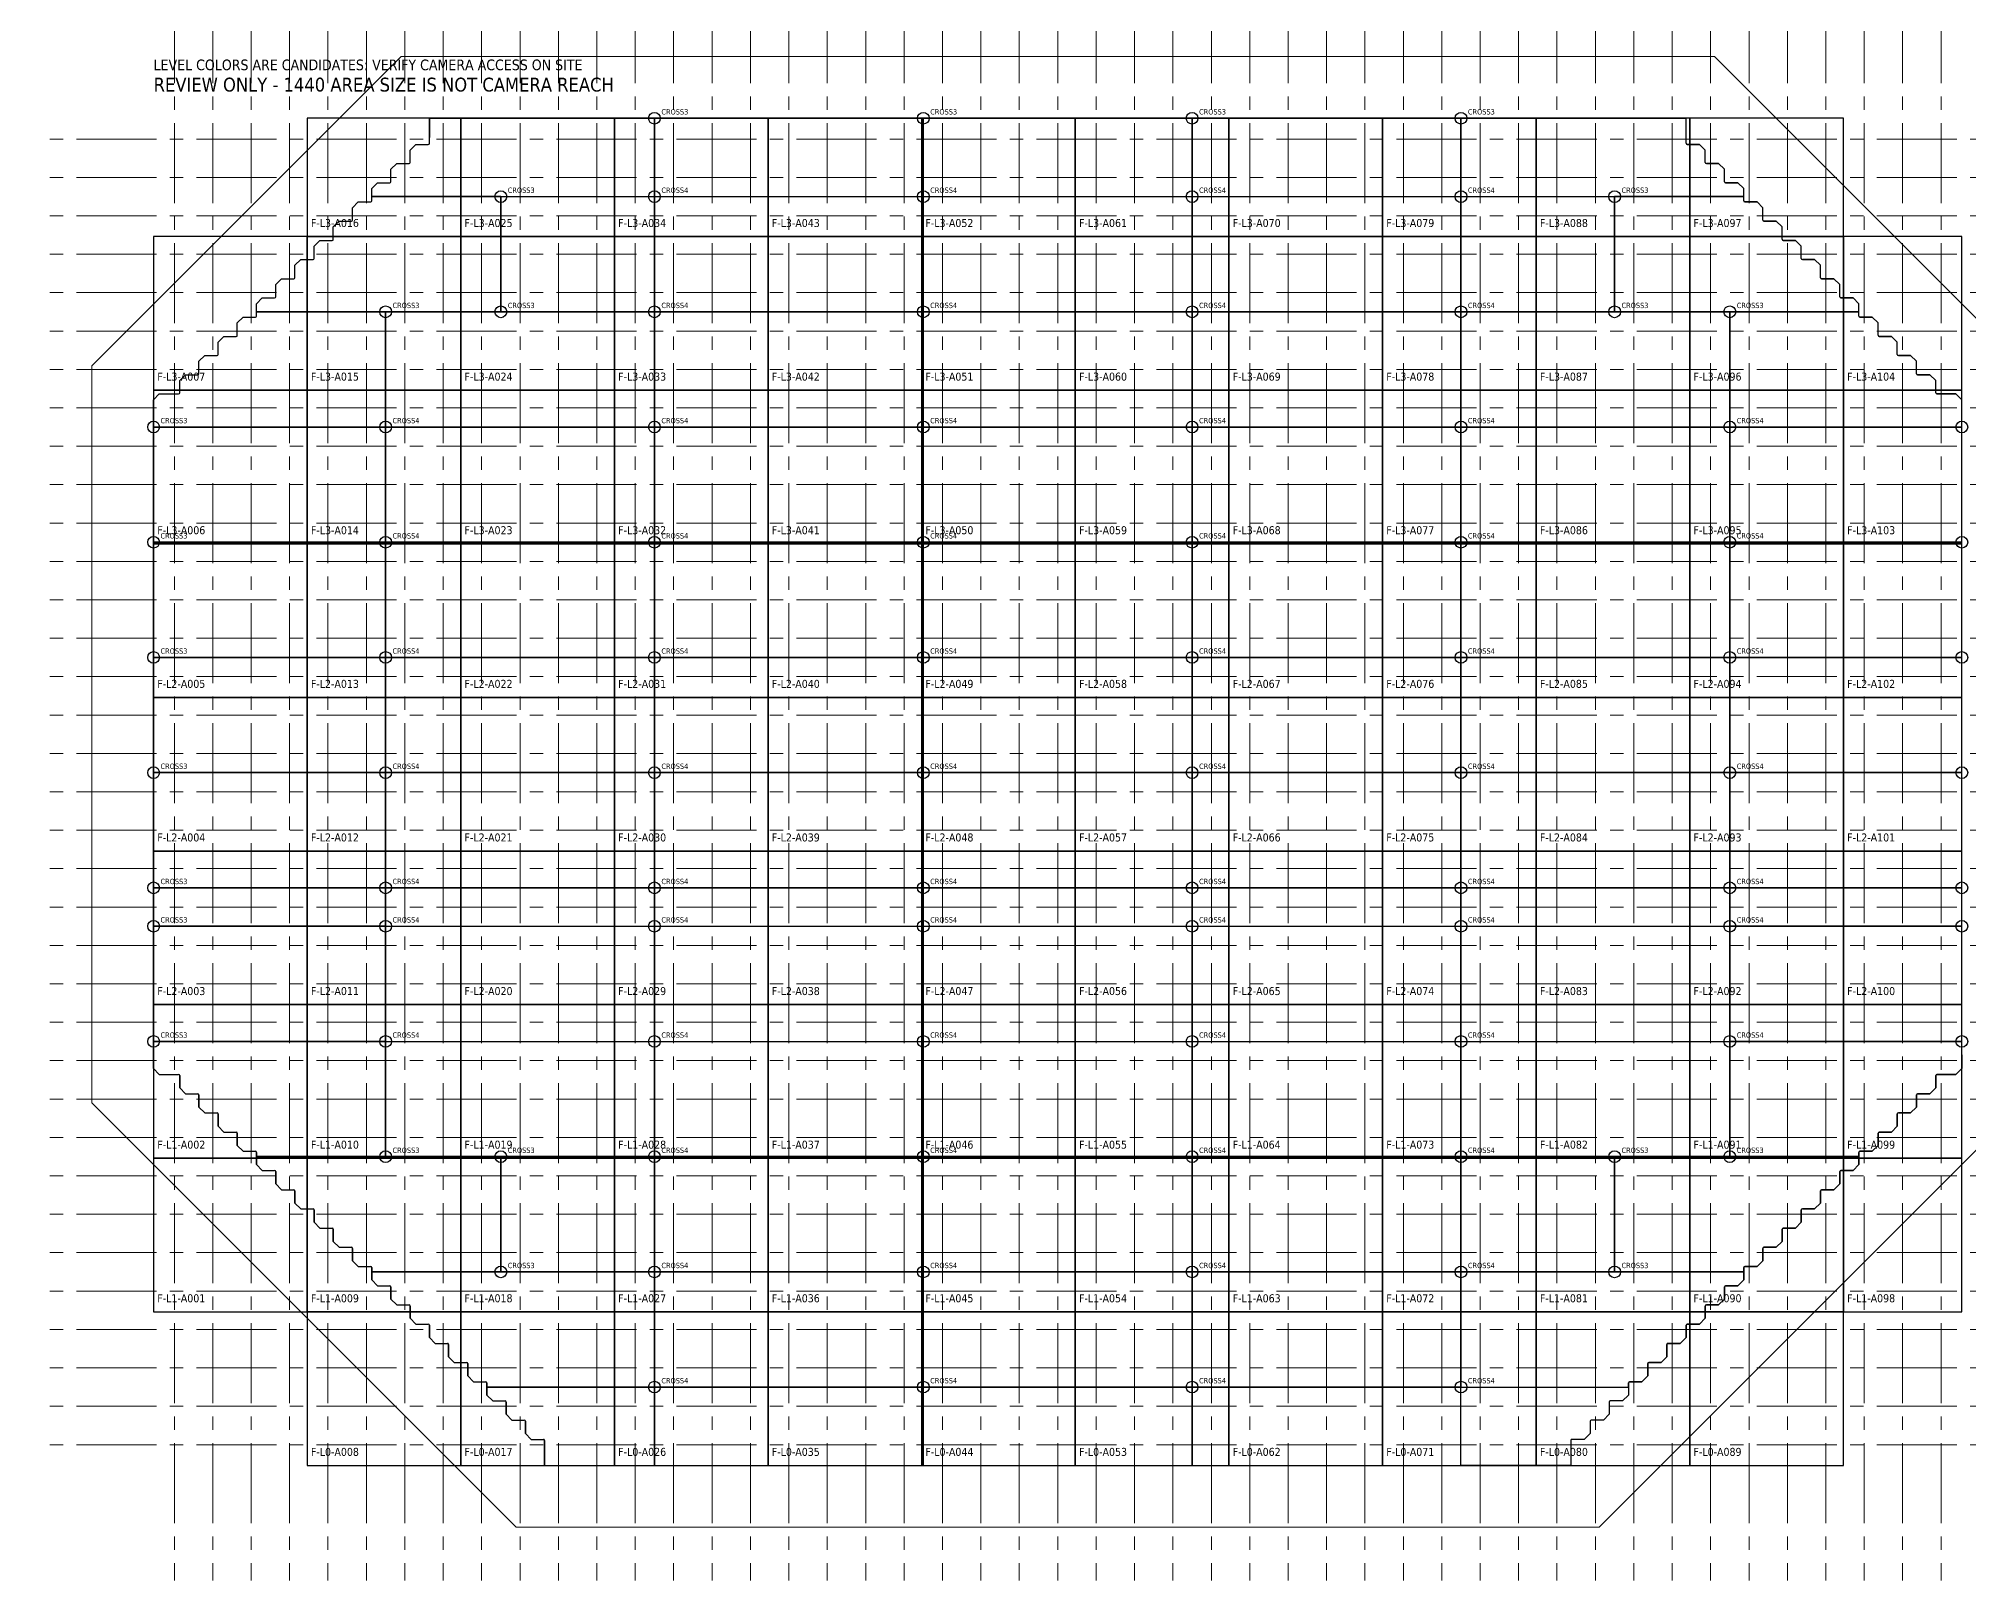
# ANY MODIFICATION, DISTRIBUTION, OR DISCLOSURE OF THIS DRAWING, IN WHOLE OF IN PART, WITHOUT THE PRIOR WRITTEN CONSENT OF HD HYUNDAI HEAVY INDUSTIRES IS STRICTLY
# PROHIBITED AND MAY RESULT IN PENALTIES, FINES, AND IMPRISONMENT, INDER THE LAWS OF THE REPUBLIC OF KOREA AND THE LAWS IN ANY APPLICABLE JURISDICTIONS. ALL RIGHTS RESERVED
# Model space of a CAD drawing. Extents: x 0 to 50400, y 0 to 35640.
# Drawn here: x 15503 to 33592, y 9138 to 23591 of the extents above; entities that cross this region are included whole.
import ezdxf

# ---------------------------------------------------------------- set-up
doc = ezdxf.new("R2010")
doc.units = 0
doc.linetypes.add('CENTER2', pattern=[225, 150, -25, 25, -25])
for name, color, linetype, lineweight in [('ACS_AREA_L0', 3, 'Continuous', 25), ('ACS_AREA_L1', 4, 'Continuous', 25), ('ACS_AREA_L2', 2, 'Continuous', 25), ('ACS_AREA_L3', 6, 'Continuous', 25), ('ACS_CROSS3', 200, 'Continuous', 25), ('ACS_CROSS4', 206, 'Continuous', 25), ('ACS_LABEL', 7, 'Continuous', 25), ('ACS_LINE_H', 30, 'Continuous', 25), ('ACS_LINE_V', 30, 'Continuous', 25), ('ACS_VERIFY', 1, 'Continuous', 25), ('KC-2B Membrane Sheet UM', 181, 'Continuous', 25), ('KC-2B Steel Wall', 7, 'Continuous', 20)]:
    doc.layers.add(name, color=color, linetype=linetype, lineweight=lineweight)
doc.styles.add('Default', font='Tahoma.ttf')

msp = doc.modelspace()

# ---------------------------------------------------------------- linework, layer by layer
at = {"layer": 'ACS_AREA_L0'}
for points in [[(18021, 10215), (19461, 10215), (19461, 11655), (18021, 11655)], [(19461, 10215), (20901, 10215), (20901, 11655), (19461, 11655)], [(20901, 10215), (22341, 10215), (22341, 11655), (20901, 11655)], [(22341, 10215), (23781, 10215), (23781, 11655), (22341, 11655)], [(23781, 10215), (25221, 10215), (25221, 11655), (23781, 11655)], [(25221, 10215), (26661, 10215), (26661, 11655), (25221, 11655)], [(26661, 10215), (28101, 10215), (28101, 11655), (26661, 11655)], [(28101, 10215), (29541, 10215), (29541, 11655), (28101, 11655)], [(29541, 10215), (30981, 10215), (30981, 11655), (29541, 11655)], [(30981, 10215), (32421, 10215), (32421, 11655), (30981, 11655)]]:
    msp.add_lwpolyline(points, close=True, dxfattribs=at)
at = {"layer": 'ACS_AREA_L1'}
for points in [[(16581, 13095), (18021, 13095), (18021, 14535), (16581, 14535)], [(18021, 13095), (19461, 13095), (19461, 14535), (18021, 14535)], [(19461, 13095), (20901, 13095), (20901, 14535), (19461, 14535)], [(20901, 13095), (22341, 13095), (22341, 14535), (20901, 14535)], [(22341, 13095), (23781, 13095), (23781, 14535), (22341, 14535)], [(23781, 13095), (25221, 13095), (25221, 14535), (23781, 14535)], [(25221, 13095), (26661, 13095), (26661, 14535), (25221, 14535)], [(26661, 13095), (28101, 13095), (28101, 14535), (26661, 14535)], [(28101, 13095), (29541, 13095), (29541, 14535), (28101, 14535)], [(29541, 13095), (30981, 13095), (30981, 14535), (29541, 14535)], [(30981, 13095), (32421, 13095), (32421, 14535), (30981, 14535)], [(32421, 13095), (33531, 13095), (33531, 14535), (32421, 14535)], [(16581, 11655), (18021, 11655), (18021, 13095), (16581, 13095)], [(18021, 11655), (19461, 11655), (19461, 13095), (18021, 13095)], [(19461, 11655), (20901, 11655), (20901, 13095), (19461, 13095)], [(20901, 11655), (22341, 11655), (22341, 13095), (20901, 13095)], [(22341, 11655), (23781, 11655), (23781, 13095), (22341, 13095)], [(23781, 11655), (25221, 11655), (25221, 13095), (23781, 13095)], [(25221, 11655), (26661, 11655), (26661, 13095), (25221, 13095)], [(26661, 11655), (28101, 11655), (28101, 13095), (26661, 13095)], [(28101, 11655), (29541, 11655), (29541, 13095), (28101, 13095)], [(29541, 11655), (30981, 11655), (30981, 13095), (29541, 13095)], [(30981, 11655), (32421, 11655), (32421, 13095), (30981, 13095)], [(32421, 11655), (33531, 11655), (33531, 13095), (32421, 13095)]]:
    msp.add_lwpolyline(points, close=True, dxfattribs=at)
at = {"layer": 'ACS_AREA_L2'}
for points in [[(16581, 17415), (18021, 17415), (18021, 18855), (16581, 18855)], [(18021, 17415), (19461, 17415), (19461, 18855), (18021, 18855)], [(19461, 17415), (20901, 17415), (20901, 18855), (19461, 18855)], [(20901, 17415), (22341, 17415), (22341, 18855), (20901, 18855)], [(22341, 17415), (23781, 17415), (23781, 18855), (22341, 18855)], [(23781, 17415), (25221, 17415), (25221, 18855), (23781, 18855)], [(25221, 17415), (26661, 17415), (26661, 18855), (25221, 18855)], [(26661, 17415), (28101, 17415), (28101, 18855), (26661, 18855)], [(28101, 17415), (29541, 17415), (29541, 18855), (28101, 18855)], [(29541, 17415), (30981, 17415), (30981, 18855), (29541, 18855)], [(30981, 17415), (32421, 17415), (32421, 18855), (30981, 18855)], [(32421, 17415), (33531, 17415), (33531, 18855), (32421, 18855)], [(16581, 15975), (18021, 15975), (18021, 17415), (16581, 17415)], [(18021, 15975), (19461, 15975), (19461, 17415), (18021, 17415)], [(19461, 15975), (20901, 15975), (20901, 17415), (19461, 17415)], [(20901, 15975), (22341, 15975), (22341, 17415), (20901, 17415)], [(22341, 15975), (23781, 15975), (23781, 17415), (22341, 17415)], [(23781, 15975), (25221, 15975), (25221, 17415), (23781, 17415)], [(25221, 15975), (26661, 15975), (26661, 17415), (25221, 17415)], [(26661, 15975), (28101, 15975), (28101, 17415), (26661, 17415)], [(28101, 15975), (29541, 15975), (29541, 17415), (28101, 17415)], [(29541, 15975), (30981, 15975), (30981, 17415), (29541, 17415)], [(30981, 15975), (32421, 15975), (32421, 17415), (30981, 17415)], [(32421, 15975), (33531, 15975), (33531, 17415), (32421, 17415)], [(16581, 14535), (18021, 14535), (18021, 15975), (16581, 15975)], [(18021, 14535), (19461, 14535), (19461, 15975), (18021, 15975)], [(19461, 14535), (20901, 14535), (20901, 15975), (19461, 15975)], [(20901, 14535), (22341, 14535), (22341, 15975), (20901, 15975)], [(22341, 14535), (23781, 14535), (23781, 15975), (22341, 15975)], [(23781, 14535), (25221, 14535), (25221, 15975), (23781, 15975)], [(25221, 14535), (26661, 14535), (26661, 15975), (25221, 15975)], [(26661, 14535), (28101, 14535), (28101, 15975), (26661, 15975)], [(28101, 14535), (29541, 14535), (29541, 15975), (28101, 15975)], [(29541, 14535), (30981, 14535), (30981, 15975), (29541, 15975)], [(30981, 14535), (32421, 14535), (32421, 15975), (30981, 15975)], [(32421, 14535), (33531, 14535), (33531, 15975), (32421, 15975)]]:
    msp.add_lwpolyline(points, close=True, dxfattribs=at)
at = {"layer": 'ACS_AREA_L3'}
for points in [[(18021, 21735), (19461, 21735), (19461, 22845), (18021, 22845)], [(19461, 21735), (20901, 21735), (20901, 22845), (19461, 22845)], [(20901, 21735), (22341, 21735), (22341, 22845), (20901, 22845)], [(22341, 21735), (23781, 21735), (23781, 22845), (22341, 22845)], [(23781, 21735), (25221, 21735), (25221, 22845), (23781, 22845)], [(25221, 21735), (26661, 21735), (26661, 22845), (25221, 22845)], [(26661, 21735), (28101, 21735), (28101, 22845), (26661, 22845)], [(28101, 21735), (29541, 21735), (29541, 22845), (28101, 22845)], [(29541, 21735), (30981, 21735), (30981, 22845), (29541, 22845)], [(30981, 21735), (32421, 21735), (32421, 22845), (30981, 22845)], [(16581, 20295), (18021, 20295), (18021, 21735), (16581, 21735)], [(18021, 20295), (19461, 20295), (19461, 21735), (18021, 21735)], [(19461, 20295), (20901, 20295), (20901, 21735), (19461, 21735)], [(20901, 20295), (22341, 20295), (22341, 21735), (20901, 21735)], [(22341, 20295), (23781, 20295), (23781, 21735), (22341, 21735)], [(23781, 20295), (25221, 20295), (25221, 21735), (23781, 21735)], [(25221, 20295), (26661, 20295), (26661, 21735), (25221, 21735)], [(26661, 20295), (28101, 20295), (28101, 21735), (26661, 21735)], [(28101, 20295), (29541, 20295), (29541, 21735), (28101, 21735)], [(29541, 20295), (30981, 20295), (30981, 21735), (29541, 21735)], [(30981, 20295), (32421, 20295), (32421, 21735), (30981, 21735)], [(32421, 20295), (33531, 20295), (33531, 21735), (32421, 21735)], [(16581, 18855), (18021, 18855), (18021, 20295), (16581, 20295)], [(18021, 18855), (19461, 18855), (19461, 20295), (18021, 20295)], [(19461, 18855), (20901, 18855), (20901, 20295), (19461, 20295)], [(20901, 18855), (22341, 18855), (22341, 20295), (20901, 20295)], [(22341, 18855), (23781, 18855), (23781, 20295), (22341, 20295)], [(23781, 18855), (25221, 18855), (25221, 20295), (23781, 20295)], [(25221, 18855), (26661, 18855), (26661, 20295), (25221, 20295)], [(26661, 18855), (28101, 18855), (28101, 20295), (26661, 20295)], [(28101, 18855), (29541, 18855), (29541, 20295), (28101, 20295)], [(29541, 18855), (30981, 18855), (30981, 20295), (29541, 20295)], [(30981, 18855), (32421, 18855), (32421, 20295), (30981, 20295)], [(32421, 18855), (33531, 18855), (33531, 20295), (32421, 20295)]]:
    msp.add_lwpolyline(points, close=True, dxfattribs=at)
at = {"layer": 'ACS_CROSS3'}
for centre in [(21276, 22845), (23796, 22845), (26316, 22845), (28836, 22845), (19836, 22110), (30276, 22110), (18756, 21030), (19836, 21030), (30276, 21030), (31356, 21030), (16581, 19950), (33531, 19950), (16581, 18870), (33531, 18870), (16581, 17790), (33531, 17790), (16581, 16710), (33531, 16710), (16581, 15630), (33531, 15630), (16581, 15270), (33531, 15270), (16581, 14190), (33531, 14190), (18756, 13110), (19836, 13110), (30276, 13110), (31356, 13110), (19836, 12030), (30276, 12030)]:
    msp.add_circle(centre, 55, dxfattribs=at)
at = {"layer": 'ACS_CROSS4'}
for centre in [(21276, 22110), (23796, 22110), (26316, 22110), (28836, 22110), (21276, 21030), (23796, 21030), (26316, 21030), (28836, 21030), (18756, 19950), (21276, 19950), (23796, 19950), (26316, 19950), (28836, 19950), (31356, 19950), (18756, 18870), (21276, 18870), (23796, 18870), (26316, 18870), (28836, 18870), (31356, 18870), (18756, 17790), (21276, 17790), (23796, 17790), (26316, 17790), (28836, 17790), (31356, 17790), (18756, 16710), (21276, 16710), (23796, 16710), (26316, 16710), (28836, 16710), (31356, 16710), (18756, 15630), (21276, 15630), (23796, 15630), (26316, 15630), (28836, 15630), (31356, 15630), (18756, 15270), (21276, 15270), (23796, 15270), (26316, 15270), (28836, 15270), (31356, 15270), (18756, 14190), (21276, 14190), (23796, 14190), (26316, 14190), (28836, 14190), (31356, 14190), (21276, 13110), (23796, 13110), (26316, 13110), (28836, 13110), (21276, 12030), (23796, 12030), (26316, 12030), (28836, 12030), (21276, 10950), (23796, 10950), (26316, 10950), (28836, 10950)]:
    msp.add_circle(centre, 55, dxfattribs=at)
at = {"layer": 'ACS_LINE_H'}
for p, q in [((19166, 22845), (19461, 22845)), ((19461, 22845), (20901, 22845)), ((20901, 22845), (22341, 22845)), ((22341, 22845), (23781, 22845)), ((23781, 22845), (25221, 22845)), ((25221, 22845), (26661, 22845)), ((26661, 22845), (28101, 22845)), ((28101, 22845), (29541, 22845)), ((29541, 22845), (30946, 22845)), ((19040, 22600), (19156, 22600)), ((30956, 22600), (30981, 22600)), ((30981, 22600), (31071, 22600)), ((18860, 22420), (18976, 22420)), ((31136, 22420), (31251, 22420)), ((18626, 22110), (19461, 22110)), ((18680, 22240), (18796, 22240)), ((19461, 22110), (20901, 22110)), ((20901, 22110), (22341, 22110)), ((22341, 22110), (23781, 22110)), ((23781, 22110), (25221, 22110)), ((25221, 22110), (26661, 22110)), ((26661, 22110), (28101, 22110)), ((28101, 22110), (29541, 22110)), ((29541, 22110), (30981, 22110)), ((30981, 22110), (31486, 22110)), ((31316, 22240), (31431, 22240)), ((18500, 22060), (18616, 22060)), ((31496, 22060), (31611, 22060)), ((18320, 21880), (18436, 21880)), ((31676, 21880), (31791, 21880)), ((18140, 21700), (18256, 21700)), ((31856, 21700), (31971, 21700)), ((17960, 21520), (18021, 21520)), ((18021, 21520), (18076, 21520)), ((32036, 21520), (32151, 21520)), ((17780, 21340), (17896, 21340)), ((32216, 21340), (32331, 21340)), ((17546, 21030), (18021, 21030)), ((17600, 21160), (17716, 21160)), ((18021, 21030), (19461, 21030)), ((19461, 21030), (20901, 21030)), ((20901, 21030), (22341, 21030)), ((22341, 21030), (23781, 21030)), ((23781, 21030), (25221, 21030)), ((25221, 21030), (26661, 21030)), ((26661, 21030), (28101, 21030)), ((28101, 21030), (29541, 21030)), ((29541, 21030), (30981, 21030)), ((30981, 21030), (32421, 21030)), ((32396, 21160), (32421, 21160)), ((32421, 21160), (32511, 21160)), ((32421, 21030), (32566, 21030)), ((17420, 20980), (17536, 20980)), ((32576, 20980), (32691, 20980)), ((17240, 20800), (17356, 20800)), ((32756, 20800), (32871, 20800)), ((17060, 20620), (17176, 20620)), ((32936, 20620), (33051, 20620)), ((16635, 20260), (16816, 20260)), ((16880, 20440), (16996, 20440)), ((33116, 20440), (33231, 20440)), ((33296, 20260), (33476, 20260)), ((16581, 19950), (18021, 19950)), ((18021, 19950), (19461, 19950)), ((19461, 19950), (20901, 19950)), ((20901, 19950), (22341, 19950)), ((22341, 19950), (23781, 19950)), ((23781, 19950), (25221, 19950)), ((25221, 19950), (26661, 19950)), ((26661, 19950), (28101, 19950)), ((28101, 19950), (29541, 19950)), ((29541, 19950), (30981, 19950)), ((30981, 19950), (32421, 19950)), ((32421, 19950), (33531, 19950)), ((16581, 18870), (18021, 18870)), ((18021, 18870), (19461, 18870)), ((19461, 18870), (20901, 18870)), ((20901, 18870), (22341, 18870)), ((22341, 18870), (23781, 18870)), ((23781, 18870), (25221, 18870)), ((25221, 18870), (26661, 18870)), ((26661, 18870), (28101, 18870)), ((28101, 18870), (29541, 18870)), ((29541, 18870), (30981, 18870)), ((30981, 18870), (32421, 18870)), ((32421, 18870), (33531, 18870)), ((16581, 17790), (18021, 17790)), ((18021, 17790), (19461, 17790)), ((19461, 17790), (20901, 17790)), ((20901, 17790), (22341, 17790)), ((22341, 17790), (23781, 17790)), ((23781, 17790), (25221, 17790)), ((25221, 17790), (26661, 17790)), ((26661, 17790), (28101, 17790)), ((28101, 17790), (29541, 17790)), ((29541, 17790), (30981, 17790)), ((30981, 17790), (32421, 17790)), ((32421, 17790), (33531, 17790)), ((16581, 16710), (18021, 16710)), ((18021, 16710), (19461, 16710)), ((19461, 16710), (20901, 16710)), ((20901, 16710), (22341, 16710)), ((22341, 16710), (23781, 16710)), ((23781, 16710), (25221, 16710)), ((25221, 16710), (26661, 16710)), ((26661, 16710), (28101, 16710)), ((28101, 16710), (29541, 16710)), ((29541, 16710), (30981, 16710)), ((30981, 16710), (32421, 16710)), ((32421, 16710), (33531, 16710)), ((16581, 15630), (18021, 15630)), ((18021, 15630), (19461, 15630)), ((19461, 15630), (20901, 15630)), ((20901, 15630), (22341, 15630)), ((22341, 15630), (23781, 15630)), ((23781, 15630), (25221, 15630)), ((25221, 15630), (26661, 15630)), ((26661, 15630), (28101, 15630)), ((28101, 15630), (29541, 15630)), ((29541, 15630), (30981, 15630)), ((30981, 15630), (32421, 15630)), ((32421, 15630), (33531, 15630)), ((16581, 15270), (18021, 15270)), ((18021, 15270), (19461, 15270)), ((19461, 15270), (20901, 15270)), ((20901, 15270), (22341, 15270)), ((22341, 15270), (23781, 15270)), ((23781, 15270), (25221, 15270)), ((25221, 15270), (26661, 15270)), ((26661, 15270), (28101, 15270)), ((28101, 15270), (29541, 15270)), ((29541, 15270), (30981, 15270)), ((30981, 15270), (32421, 15270)), ((32421, 15270), (33531, 15270)), ((16581, 14190), (18021, 14190)), ((18021, 14190), (19461, 14190)), ((19461, 14190), (20901, 14190)), ((20901, 14190), (22341, 14190)), ((22341, 14190), (23781, 14190)), ((23781, 14190), (25221, 14190)), ((25221, 14190), (26661, 14190)), ((26661, 14190), (28101, 14190)), ((28101, 14190), (29541, 14190)), ((29541, 14190), (30981, 14190)), ((30981, 14190), (32421, 14190)), ((32421, 14190), (33531, 14190)), ((16635, 13880), (16816, 13880)), ((33296, 13880), (33476, 13880)), ((16880, 13700), (16996, 13700)), ((33116, 13700), (33231, 13700)), ((17060, 13520), (17176, 13520)), ((32936, 13520), (33051, 13520)), ((17240, 13340), (17356, 13340)), ((32756, 13340), (32871, 13340)), ((17420, 13160), (17536, 13160)), ((17546, 13110), (18021, 13110)), ((18021, 13110), (19461, 13110)), ((19461, 13110), (20901, 13110)), ((20901, 13110), (22341, 13110)), ((22341, 13110), (23781, 13110)), ((23781, 13110), (25221, 13110)), ((25221, 13110), (26661, 13110)), ((26661, 13110), (28101, 13110)), ((28101, 13110), (29541, 13110)), ((29541, 13110), (30981, 13110)), ((30981, 13110), (32421, 13110)), ((32421, 13110), (32566, 13110)), ((32576, 13160), (32691, 13160)), ((17600, 12980), (17716, 12980)), ((32396, 12980), (32421, 12980)), ((32421, 12980), (32511, 12980)), ((17780, 12800), (17896, 12800)), ((32216, 12800), (32331, 12800)), ((17960, 12620), (18021, 12620)), ((18021, 12620), (18076, 12620)), ((32036, 12620), (32151, 12620)), ((18140, 12440), (18256, 12440)), ((31856, 12440), (31971, 12440)), ((18320, 12260), (18436, 12260)), ((31676, 12260), (31791, 12260)), ((18500, 12080), (18616, 12080)), ((18626, 12030), (19461, 12030)), ((19461, 12030), (20901, 12030)), ((20901, 12030), (22341, 12030)), ((22341, 12030), (23781, 12030)), ((23781, 12030), (25221, 12030)), ((25221, 12030), (26661, 12030)), ((26661, 12030), (28101, 12030)), ((28101, 12030), (29541, 12030)), ((29541, 12030), (30981, 12030)), ((30981, 12030), (31486, 12030)), ((31496, 12080), (31611, 12080)), ((18680, 11900), (18796, 11900)), ((31316, 11900), (31431, 11900)), ((18860, 11720), (18976, 11720)), ((31136, 11720), (31251, 11720)), ((19040, 11540), (19156, 11540)), ((30956, 11540), (30981, 11540)), ((30981, 11540), (31071, 11540)), ((19220, 11360), (19336, 11360)), ((30776, 11360), (30891, 11360)), ((19400, 11180), (19461, 11180)), ((19461, 11180), (19516, 11180)), ((30596, 11180), (30711, 11180)), ((19580, 11000), (19696, 11000)), ((19706, 10950), (20901, 10950)), ((20901, 10950), (22341, 10950)), ((22341, 10950), (23781, 10950)), ((23781, 10950), (25221, 10950)), ((25221, 10950), (26661, 10950)), ((26661, 10950), (28101, 10950)), ((28101, 10950), (29541, 10950)), ((29541, 10950), (30406, 10950)), ((30416, 11000), (30531, 11000)), ((19760, 10820), (19876, 10820)), ((19940, 10640), (20056, 10640)), ((20120, 10460), (20236, 10460))]:
    msp.add_line(p, q, dxfattribs=at)
at = {"layer": 'ACS_LINE_V'}
for p, q in [((19166, 22610), (19166, 22845)), ((21276, 21735), (21276, 22845)), ((23796, 21735), (23796, 22845)), ((26316, 21735), (26316, 22845)), ((28836, 21735), (28836, 22845)), ((30946, 22610), (30946, 22845)), ((18986, 22430), (18986, 22546)), ((31126, 22430), (31126, 22546)), ((18806, 22250), (18806, 22366)), ((31306, 22250), (31306, 22366)), ((18626, 22070), (18626, 22186)), ((19836, 21735), (19836, 22110)), ((30276, 21735), (30276, 22110)), ((31486, 22070), (31486, 22186)), ((18446, 21890), (18446, 22006)), ((31666, 21890), (31666, 22006)), ((18266, 21735), (18266, 21826)), ((18266, 21710), (18266, 21735)), ((19836, 21030), (19836, 21735)), ((21276, 20295), (21276, 21735)), ((23796, 20295), (23796, 21735)), ((26316, 20295), (26316, 21735)), ((28836, 20295), (28836, 21735)), ((30276, 21030), (30276, 21735)), ((31846, 21735), (31846, 21826)), ((31846, 21710), (31846, 21735)), ((18086, 21530), (18086, 21646)), ((32026, 21530), (32026, 21646)), ((17906, 21350), (17906, 21466)), ((32206, 21350), (32206, 21466)), ((17726, 21170), (17726, 21286)), ((32386, 21170), (32386, 21286)), ((17546, 20990), (17546, 21106)), ((18756, 20295), (18756, 21030)), ((31356, 20295), (31356, 21030)), ((32566, 20990), (32566, 21106)), ((17366, 20810), (17366, 20926)), ((32746, 20810), (32746, 20926)), ((17186, 20630), (17186, 20746)), ((32926, 20630), (32926, 20746)), ((17006, 20450), (17006, 20566)), ((33106, 20450), (33106, 20566)), ((16826, 20295), (16826, 20386)), ((16826, 20270), (16826, 20295)), ((18756, 18855), (18756, 20295)), ((21276, 18855), (21276, 20295)), ((23796, 18855), (23796, 20295)), ((26316, 18855), (26316, 20295)), ((28836, 18855), (28836, 20295)), ((31356, 18855), (31356, 20295)), ((33286, 20295), (33286, 20386)), ((33286, 20270), (33286, 20295)), ((16581, 18855), (16581, 20206)), ((33531, 18855), (33531, 20206)), ((16581, 17415), (16581, 18855)), ((18756, 17415), (18756, 18855)), ((21276, 17415), (21276, 18855)), ((23796, 17415), (23796, 18855)), ((26316, 17415), (26316, 18855)), ((28836, 17415), (28836, 18855)), ((31356, 17415), (31356, 18855)), ((33531, 17415), (33531, 18855)), ((16581, 15975), (16581, 17415)), ((18756, 15975), (18756, 17415)), ((21276, 15975), (21276, 17415)), ((23796, 15975), (23796, 17415)), ((26316, 15975), (26316, 17415)), ((28836, 15975), (28836, 17415)), ((31356, 15975), (31356, 17415)), ((33531, 15975), (33531, 17415)), ((16581, 14535), (16581, 15975)), ((18756, 14535), (18756, 15975)), ((21276, 14535), (21276, 15975)), ((23796, 14535), (23796, 15975)), ((26316, 14535), (26316, 15975)), ((28836, 14535), (28836, 15975)), ((31356, 14535), (31356, 15975)), ((33531, 14535), (33531, 15975)), ((16581, 13935), (16581, 14535)), ((18756, 13110), (18756, 14535)), ((21276, 13095), (21276, 14535)), ((23796, 13095), (23796, 14535)), ((26316, 13095), (26316, 14535)), ((28836, 13095), (28836, 14535)), ((31356, 13110), (31356, 14535)), ((33531, 13935), (33531, 14535)), ((16826, 13755), (16826, 13870)), ((33286, 13755), (33286, 13870)), ((17006, 13575), (17006, 13690)), ((33106, 13575), (33106, 13690)), ((17186, 13395), (17186, 13510)), ((32926, 13395), (32926, 13510)), ((17366, 13215), (17366, 13330)), ((32746, 13215), (32746, 13330)), ((17546, 13095), (17546, 13150)), ((17546, 13035), (17546, 13095)), ((19836, 13095), (19836, 13110)), ((19836, 12030), (19836, 13095)), ((21276, 11655), (21276, 13095)), ((23796, 11655), (23796, 13095)), ((26316, 11655), (26316, 13095)), ((28836, 11655), (28836, 13095)), ((30276, 13095), (30276, 13110)), ((30276, 12030), (30276, 13095)), ((32566, 13095), (32566, 13150)), ((32566, 13035), (32566, 13095)), ((17726, 12855), (17726, 12970)), ((32386, 12855), (32386, 12970)), ((17906, 12675), (17906, 12790)), ((32206, 12675), (32206, 12790)), ((18086, 12495), (18086, 12610)), ((32026, 12495), (32026, 12610)), ((18266, 12315), (18266, 12430)), ((31846, 12315), (31846, 12430)), ((18446, 12135), (18446, 12250)), ((31666, 12135), (31666, 12250)), ((18626, 11955), (18626, 12070)), ((31486, 11955), (31486, 12070)), ((18806, 11775), (18806, 11890)), ((31306, 11775), (31306, 11890)), ((18986, 11655), (18986, 11710)), ((18986, 11595), (18986, 11655)), ((21276, 10215), (21276, 11655)), ((23796, 10215), (23796, 11655)), ((26316, 10215), (26316, 11655)), ((28836, 10215), (28836, 11655)), ((31126, 11655), (31126, 11710)), ((31126, 11595), (31126, 11655)), ((19166, 11415), (19166, 11530)), ((30946, 11415), (30946, 11530)), ((19346, 11235), (19346, 11350)), ((30766, 11235), (30766, 11350)), ((19526, 11055), (19526, 11170)), ((30586, 11055), (30586, 11170)), ((19706, 10875), (19706, 10990)), ((30406, 10950), (30406, 10990)), ((19886, 10695), (19886, 10810)), ((20066, 10515), (20066, 10630)), ((20246, 10215), (20246, 10450))]:
    msp.add_line(p, q, dxfattribs=at)
at = {"layer": 'KC-2B Membrane Sheet UM', "linetype": 'Continuous'}
for p, q in [((21276, 22845), (19166, 22845)), ((19166, 22845), (19166, 22665)), ((23796, 22845), (21276, 22845)), ((21276, 22845), (21276, 22110)), ((21276, 22110), (21276, 22845)), ((26316, 22845), (23796, 22845)), ((23796, 22845), (23796, 22110)), ((23796, 22110), (23796, 22845)), ((28836, 22845), (26316, 22845)), ((26316, 22845), (26316, 22110)), ((26316, 22110), (26316, 22845)), ((28836, 22110), (28836, 22845)), ((30946, 22845), (28836, 22845)), ((28836, 22845), (28836, 22110)), ((30946, 22665), (30946, 22845)), ((18626, 22110), (28836, 22110)), ((19836, 22110), (18626, 22110)), ((19836, 22110), (19836, 21030)), ((19836, 21030), (19836, 22110)), ((21276, 21030), (21276, 22110)), ((21276, 22110), (21276, 21030)), ((23796, 21030), (23796, 22110)), ((23796, 22110), (23796, 21030)), ((26316, 21030), (26316, 22110)), ((26316, 22110), (26316, 21030)), ((28836, 22110), (28836, 21030)), ((28836, 21030), (28836, 22110)), ((28836, 22110), (31486, 22110)), ((30276, 21030), (30276, 22110)), ((31486, 22110), (30276, 22110)), ((30276, 22110), (30276, 21030)), ((18756, 21030), (17546, 21030)), ((17546, 21030), (19836, 21030)), ((18756, 19950), (18756, 21030)), ((21276, 21030), (18756, 21030)), ((18756, 21030), (18756, 19950)), ((19836, 21030), (21276, 21030)), ((21276, 21030), (30276, 21030)), ((21276, 21030), (21276, 19950)), ((21276, 19950), (21276, 21030)), ((31356, 21030), (21276, 21030)), ((23796, 21030), (23796, 19950)), ((23796, 19950), (23796, 21030)), ((26316, 19950), (26316, 21030)), ((26316, 21030), (26316, 19950)), ((28836, 19950), (28836, 21030)), ((28836, 21030), (28836, 19950)), ((30276, 21030), (32566, 21030)), ((32566, 21030), (31356, 21030)), ((31356, 21030), (31356, 19950)), ((31356, 19950), (31356, 21030)), ((16581, 20075), (16581, 19950)), ((16581, 19950), (31356, 19950)), ((31356, 19950), (16581, 19950)), ((16581, 19950), (16581, 18870)), ((18756, 19950), (18756, 18870)), ((18756, 18870), (18756, 19950)), ((21276, 19950), (21276, 18870)), ((21276, 18870), (21276, 19950)), ((23796, 19950), (23796, 18870)), ((23796, 18870), (23796, 19950)), ((26316, 18870), (26316, 19950)), ((26316, 19950), (26316, 18870)), ((28836, 18870), (28836, 19950)), ((28836, 19950), (28836, 18870)), ((31356, 19950), (33531, 19950)), ((31356, 18870), (31356, 19950)), ((33531, 19950), (31356, 19950)), ((31356, 19950), (31356, 18870)), ((33531, 19950), (33531, 20075)), ((33531, 18870), (33531, 19950)), ((16581, 18870), (31356, 18870)), ((31356, 18870), (16581, 18870)), ((16581, 18870), (16581, 17790)), ((18756, 18870), (18756, 17790)), ((18756, 17790), (18756, 18870)), ((21276, 18870), (21276, 17790)), ((21276, 17790), (21276, 18870)), ((23796, 18870), (23796, 17790)), ((23796, 17790), (23796, 18870)), ((26316, 17790), (26316, 18870)), ((26316, 18870), (26316, 17790)), ((28836, 17790), (28836, 18870)), ((28836, 18870), (28836, 17790)), ((31356, 17790), (31356, 18870)), ((31356, 18870), (33531, 18870)), ((33531, 18870), (31356, 18870)), ((31356, 18870), (31356, 17790)), ((33531, 17790), (33531, 18870)), ((16581, 17790), (31356, 17790)), ((31356, 17790), (16581, 17790)), ((16581, 17790), (16581, 16710)), ((18756, 17790), (18756, 16710)), ((18756, 16710), (18756, 17790)), ((21276, 17790), (21276, 16710)), ((21276, 16710), (21276, 17790)), ((23796, 17790), (23796, 16710)), ((23796, 16710), (23796, 17790)), ((26316, 16710), (26316, 17790)), ((26316, 17790), (26316, 16710)), ((28836, 16710), (28836, 17790)), ((28836, 17790), (28836, 16710)), ((31356, 16710), (31356, 17790)), ((31356, 17790), (33531, 17790)), ((33531, 17790), (31356, 17790)), ((31356, 17790), (31356, 16710)), ((33531, 16710), (33531, 17790)), ((16581, 16710), (31356, 16710)), ((31356, 16710), (16581, 16710)), ((16581, 16710), (16581, 15630)), ((18756, 16710), (18756, 15270)), ((18756, 15270), (18756, 16710)), ((21276, 16710), (21276, 15270)), ((21276, 15270), (21276, 16710)), ((23796, 16710), (23796, 15270)), ((23796, 15270), (23796, 16710)), ((26316, 15270), (26316, 16710)), ((26316, 16710), (26316, 15270)), ((28836, 15270), (28836, 16710)), ((28836, 16710), (28836, 15270)), ((31356, 15270), (31356, 16710)), ((31356, 16710), (33531, 16710)), ((33531, 16710), (31356, 16710)), ((31356, 16710), (31356, 15270)), ((33531, 15630), (33531, 16710)), ((16581, 15630), (31356, 15630)), ((31356, 15630), (16581, 15630)), ((16581, 15630), (16581, 15270)), ((31356, 15630), (33531, 15630)), ((33531, 15630), (31356, 15630)), ((33531, 15270), (33531, 15630)), ((18756, 15270), (16581, 15270)), ((16581, 15270), (16581, 14190)), ((16581, 15270), (31356, 15270)), ((18756, 15270), (18756, 14190)), ((18756, 14190), (18756, 15270)), ((21276, 15270), (21276, 14190)), ((21276, 14190), (21276, 15270)), ((23796, 15270), (23796, 14190)), ((23796, 14190), (23796, 15270)), ((26316, 14190), (26316, 15270)), ((26316, 15270), (26316, 14190)), ((28836, 14190), (28836, 15270)), ((28836, 15270), (28836, 14190)), ((31356, 14190), (31356, 15270)), ((33531, 15270), (31356, 15270)), ((31356, 15270), (31356, 14190)), ((31356, 15270), (33531, 15270)), ((33531, 14190), (33531, 15270)), ((18756, 14190), (16581, 14190)), ((16581, 14190), (16581, 14065)), ((16581, 14190), (31356, 14190)), ((18756, 13110), (18756, 14190)), ((18756, 14190), (18756, 13110)), ((21276, 14190), (21276, 13110)), ((21276, 13110), (21276, 14190)), ((23796, 14190), (23796, 13110)), ((23796, 13110), (23796, 14190)), ((26316, 13110), (26316, 14190)), ((26316, 14190), (26316, 13110)), ((28836, 13110), (28836, 14190)), ((28836, 14190), (28836, 13110)), ((33531, 14190), (31356, 14190)), ((31356, 14190), (31356, 13110)), ((31356, 14190), (33531, 14190)), ((31356, 13110), (31356, 14190)), ((33531, 14065), (33531, 14190)), ((17546, 13110), (18756, 13110)), ((19836, 13110), (17546, 13110)), ((18756, 13110), (28836, 13110)), ((28836, 13110), (19836, 13110)), ((19836, 13110), (19836, 12030)), ((19836, 12030), (19836, 13110)), ((21276, 13110), (21276, 12030)), ((21276, 12030), (21276, 13110)), ((23796, 13110), (23796, 12030)), ((23796, 12030), (23796, 13110)), ((26316, 12030), (26316, 13110)), ((26316, 13110), (26316, 12030)), ((28836, 12030), (28836, 13110)), ((30276, 13110), (28836, 13110)), ((28836, 13110), (28836, 12030)), ((28836, 13110), (31356, 13110)), ((30276, 12030), (30276, 13110)), ((32566, 13110), (30276, 13110)), ((30276, 13110), (30276, 12030)), ((31356, 13110), (32566, 13110)), ((18626, 12030), (19836, 12030)), ((28836, 12030), (18626, 12030)), ((19836, 12030), (21276, 12030)), ((21276, 12030), (21276, 10950)), ((21276, 10950), (21276, 12030)), ((23796, 12030), (23796, 10950)), ((23796, 10950), (23796, 12030)), ((26316, 10950), (26316, 12030)), ((26316, 12030), (26316, 10950)), ((28836, 10950), (28836, 12030)), ((28836, 12030), (30276, 12030)), ((31486, 12030), (28836, 12030)), ((28836, 12030), (28836, 10950)), ((30276, 12030), (31486, 12030)), ((28836, 10950), (19706, 10950)), ((19706, 10950), (28836, 10950)), ((21276, 10215), (21276, 10950)), ((21276, 10950), (21276, 10215)), ((23796, 10950), (23796, 10215)), ((23796, 10215), (23796, 10950)), ((26316, 10950), (26316, 10215)), ((26316, 10215), (26316, 10950)), ((28836, 10215), (28836, 10950)), ((28836, 10950), (30406, 10950)), ((20246, 10395), (20246, 10215)), ((20246, 10215), (21276, 10215)), ((21276, 10215), (23796, 10215)), ((23796, 10215), (26316, 10215)), ((26316, 10215), (28836, 10215))]:
    msp.add_line(p, q, dxfattribs=at)
at = {"layer": 'KC-2B Membrane Sheet UM'}
for p, q in [((19166, 22610), (19166, 22665)), ((30946, 22610), (30946, 22665)), ((18986, 22546), (19040, 22600)), ((18986, 22430), (18986, 22546)), ((19040, 22600), (19156, 22600)), ((31071, 22600), (30956, 22600)), ((31126, 22546), (31071, 22600)), ((31126, 22430), (31126, 22546)), ((18806, 22366), (18860, 22420)), ((18806, 22250), (18806, 22366)), ((18860, 22420), (18976, 22420)), ((31251, 22420), (31136, 22420)), ((31306, 22366), (31251, 22420)), ((31306, 22250), (31306, 22366)), ((18626, 22186), (18680, 22240)), ((18626, 22110), (18626, 22186)), ((18626, 22070), (18626, 22110)), ((18680, 22240), (18796, 22240)), ((31431, 22240), (31316, 22240)), ((31486, 22186), (31431, 22240)), ((31486, 22110), (31486, 22186)), ((31486, 22070), (31486, 22110)), ((18446, 22006), (18500, 22060)), ((18446, 21890), (18446, 22006)), ((18500, 22060), (18616, 22060)), ((31611, 22060), (31496, 22060)), ((31666, 22006), (31611, 22060)), ((31666, 21890), (31666, 22006)), ((18266, 21826), (18320, 21880)), ((18266, 21710), (18266, 21826)), ((18320, 21880), (18436, 21880)), ((31791, 21880), (31676, 21880)), ((31846, 21826), (31791, 21880)), ((31846, 21710), (31846, 21826)), ((18086, 21646), (18140, 21700)), ((18086, 21530), (18086, 21646)), ((18140, 21700), (18256, 21700)), ((31971, 21700), (31856, 21700)), ((32026, 21646), (31971, 21700)), ((32026, 21530), (32026, 21646)), ((17906, 21466), (17960, 21520)), ((17906, 21350), (17906, 21466)), ((17960, 21520), (18076, 21520)), ((32151, 21520), (32036, 21520)), ((32206, 21466), (32151, 21520)), ((32206, 21350), (32206, 21466)), ((17726, 21286), (17780, 21340)), ((17726, 21170), (17726, 21286)), ((17780, 21340), (17896, 21340)), ((32331, 21340), (32216, 21340)), ((32386, 21286), (32331, 21340)), ((32386, 21170), (32386, 21286)), ((17546, 21106), (17600, 21160)), ((17546, 21030), (17546, 21106)), ((17546, 20990), (17546, 21030)), ((17600, 21160), (17716, 21160)), ((32511, 21160), (32396, 21160)), ((32566, 21106), (32511, 21160)), ((32566, 21030), (32566, 21106)), ((32566, 20990), (32566, 21030)), ((17366, 20926), (17420, 20980)), ((17366, 20810), (17366, 20926)), ((17420, 20980), (17536, 20980)), ((32691, 20980), (32576, 20980)), ((32746, 20926), (32691, 20980)), ((32746, 20810), (32746, 20926)), ((17186, 20746), (17240, 20800)), ((17186, 20630), (17186, 20746)), ((17240, 20800), (17356, 20800)), ((32871, 20800), (32756, 20800)), ((32926, 20746), (32871, 20800)), ((32926, 20630), (32926, 20746)), ((17006, 20566), (17060, 20620)), ((17006, 20450), (17006, 20566)), ((17060, 20620), (17176, 20620)), ((33051, 20620), (32936, 20620)), ((33106, 20566), (33051, 20620)), ((33106, 20450), (33106, 20566)), ((16581, 20206), (16635, 20260)), ((16635, 20260), (16816, 20260)), ((16826, 20386), (16880, 20440)), ((16826, 20270), (16826, 20386)), ((16880, 20440), (16996, 20440)), ((33231, 20440), (33116, 20440)), ((33286, 20386), (33231, 20440)), ((33286, 20270), (33286, 20386)), ((33476, 20260), (33296, 20260)), ((33531, 20206), (33476, 20260)), ((16581, 20075), (16581, 20206)), ((33531, 20075), (33531, 20206)), ((16581, 14065), (16581, 13935)), ((16581, 13935), (16635, 13880)), ((33531, 13935), (33476, 13880)), ((33531, 14065), (33531, 13935)), ((16635, 13880), (16816, 13880)), ((16826, 13870), (16826, 13755)), ((16826, 13755), (16880, 13700)), ((33286, 13755), (33231, 13700)), ((33286, 13870), (33286, 13755)), ((33476, 13880), (33296, 13880)), ((16880, 13700), (16996, 13700)), ((17006, 13690), (17006, 13575)), ((17006, 13575), (17060, 13520)), ((33106, 13575), (33051, 13520)), ((33106, 13690), (33106, 13575)), ((33231, 13700), (33116, 13700)), ((17060, 13520), (17176, 13520)), ((17186, 13510), (17186, 13395)), ((17186, 13395), (17240, 13340)), ((32926, 13395), (32871, 13340)), ((32926, 13510), (32926, 13395)), ((33051, 13520), (32936, 13520)), ((17240, 13340), (17356, 13340)), ((17366, 13330), (17366, 13215)), ((17366, 13215), (17420, 13160)), ((32746, 13215), (32691, 13160)), ((32746, 13330), (32746, 13215)), ((32871, 13340), (32756, 13340)), ((17420, 13160), (17536, 13160)), ((17546, 13150), (17546, 13110)), ((17546, 13110), (17546, 13035)), ((17546, 13035), (17600, 12980)), ((32566, 13035), (32511, 12980)), ((32566, 13150), (32566, 13110)), ((32566, 13110), (32566, 13035)), ((32691, 13160), (32576, 13160)), ((17600, 12980), (17716, 12980)), ((17726, 12970), (17726, 12855)), ((17726, 12855), (17780, 12800)), ((32386, 12855), (32331, 12800)), ((32386, 12970), (32386, 12855)), ((32511, 12980), (32396, 12980)), ((17780, 12800), (17896, 12800)), ((17906, 12790), (17906, 12675)), ((17906, 12675), (17960, 12620)), ((32206, 12675), (32151, 12620)), ((32206, 12790), (32206, 12675)), ((32331, 12800), (32216, 12800)), ((17960, 12620), (18076, 12620)), ((18086, 12610), (18086, 12495)), ((18086, 12495), (18140, 12440)), ((32026, 12495), (31971, 12440)), ((32026, 12610), (32026, 12495)), ((32151, 12620), (32036, 12620)), ((18140, 12440), (18256, 12440)), ((18266, 12430), (18266, 12315)), ((18266, 12315), (18320, 12260)), ((31846, 12315), (31791, 12260)), ((31846, 12430), (31846, 12315)), ((31971, 12440), (31856, 12440)), ((18320, 12260), (18436, 12260)), ((18446, 12250), (18446, 12135)), ((18446, 12135), (18500, 12080)), ((31666, 12135), (31611, 12080)), ((31666, 12250), (31666, 12135)), ((31791, 12260), (31676, 12260)), ((18500, 12080), (18616, 12080)), ((18626, 12070), (18626, 12030)), ((18626, 12030), (18626, 11955)), ((18626, 11955), (18680, 11900)), ((31486, 11955), (31431, 11900)), ((31486, 12070), (31486, 12030)), ((31486, 12030), (31486, 11955)), ((31611, 12080), (31496, 12080)), ((18680, 11900), (18796, 11900)), ((18806, 11890), (18806, 11775)), ((18806, 11775), (18860, 11720)), ((31306, 11775), (31251, 11720)), ((31306, 11890), (31306, 11775)), ((31431, 11900), (31316, 11900)), ((18860, 11720), (18976, 11720)), ((18986, 11710), (18986, 11595)), ((18986, 11595), (19040, 11540)), ((31126, 11595), (31071, 11540)), ((31126, 11710), (31126, 11595)), ((31251, 11720), (31136, 11720)), ((19040, 11540), (19156, 11540)), ((19166, 11530), (19166, 11415)), ((19166, 11415), (19220, 11360)), ((30946, 11415), (30891, 11360)), ((30946, 11530), (30946, 11415)), ((31071, 11540), (30956, 11540)), ((19220, 11360), (19336, 11360)), ((19346, 11350), (19346, 11235)), ((19346, 11235), (19400, 11180)), ((30766, 11235), (30711, 11180)), ((30766, 11350), (30766, 11235)), ((30891, 11360), (30776, 11360)), ((19400, 11180), (19516, 11180)), ((19526, 11170), (19526, 11055)), ((19526, 11055), (19580, 11000)), ((30586, 11055), (30531, 11000)), ((30586, 11170), (30586, 11055)), ((30711, 11180), (30596, 11180)), ((19580, 11000), (19696, 11000)), ((19706, 10990), (19706, 10950)), ((19706, 10950), (19706, 10875)), ((19706, 10875), (19760, 10820)), ((30406, 10990), (30406, 10950)), ((30531, 11000), (30416, 11000)), ((19760, 10820), (19876, 10820)), ((19886, 10810), (19886, 10695)), ((19886, 10695), (19940, 10640)), ((19940, 10640), (20056, 10640)), ((20066, 10630), (20066, 10515)), ((20066, 10515), (20120, 10460)), ((20120, 10460), (20236, 10460)), ((20246, 10450), (20246, 10395))]:
    msp.add_line(p, q, dxfattribs=at)
msp.add_lwpolyline([(28836, 10215), (28836, 10950), (30406, 10950), (30406, 10875), (30351, 10820), (30236, 10820, 0.4142), (30226, 10810), (30226, 10695), (30171, 10640), (30056, 10640, 0.4142), (30046, 10630), (30046, 10515), (29991, 10460), (29876, 10460, 0.4142), (29866, 10450), (29866, 10215)], format="xyb", close=True, dxfattribs=at)
for centre, major_axis in [((19156, 22610), (10, 0)), ((30956, 22610), (0, -10)), ((18796, 22250), (10, 0)), ((18976, 22430), (10, 0)), ((31136, 22430), (0, -10)), ((31316, 22250), (0, -10)), ((18616, 22070), (10, 0)), ((31496, 22070), (0, -10)), ((18436, 21890), (10, 0)), ((31676, 21890), (0, -10)), ((18256, 21710), (10, 0)), ((31856, 21710), (0, -10)), ((18076, 21530), (10, 0)), ((32036, 21530), (0, -10)), ((17896, 21350), (10, 0)), ((32216, 21350), (0, -10)), ((17716, 21170), (10, 0)), ((32396, 21170), (0, -10)), ((17536, 20990), (10, 0)), ((32576, 20990), (0, -10)), ((17356, 20810), (10, 0)), ((32756, 20810), (0, -10)), ((17176, 20630), (10, 0)), ((32936, 20630), (0, -10)), ((16996, 20450), (10, 0)), ((33116, 20450), (0, -10)), ((16816, 20270), (10, 0)), ((33296, 20270), (0, -10)), ((16816, 13870), (0, 10)), ((33296, 13870), (-10, 0)), ((16996, 13690), (0, 10)), ((33116, 13690), (-10, 0)), ((17176, 13510), (0, 10)), ((32936, 13510), (-10, 0)), ((17356, 13330), (0, 10)), ((32756, 13330), (-10, 0)), ((17536, 13150), (0, 10)), ((32576, 13150), (-10, 0)), ((17716, 12970), (0, 10)), ((32396, 12970), (-10, 0)), ((17896, 12790), (0, 10)), ((32216, 12790), (-10, 0)), ((18076, 12610), (0, 10)), ((32036, 12610), (-10, 0)), ((18256, 12430), (0, 10)), ((31856, 12430), (-10, 0)), ((18436, 12250), (0, 10)), ((31676, 12250), (-10, 0)), ((18616, 12070), (0, 10)), ((31496, 12070), (-10, 0)), ((18796, 11890), (0, 10)), ((31316, 11890), (-10, 0)), ((18976, 11710), (0, 10)), ((31136, 11710), (-10, 0)), ((19156, 11530), (0, 10)), ((30956, 11530), (-10, 0)), ((19336, 11350), (0, 10)), ((30776, 11350), (-10, 0)), ((19516, 11170), (0, 10)), ((30596, 11170), (-10, 0)), ((19696, 10990), (0, 10)), ((30416, 10990), (-10, 0)), ((19876, 10810), (0, 10)), ((20056, 10630), (0, 10)), ((20236, 10450), (0, 10))]:
    msp.add_ellipse(centre, major_axis=major_axis, ratio=1, start_param=4.712389, end_param=6.283185, dxfattribs=at)
at = {"layer": 'KC-2B Steel Wall', "linetype": 'CENTER2', "ltscale": 5}
for p, q in [((16776, 23923), (16776, 9138)), ((17136, 23923), (17136, 9138)), ((17496, 23923), (17496, 9138)), ((17856, 23923), (17856, 9138)), ((18216, 23923), (18216, 9138)), ((18576, 23923), (18576, 9138)), ((18936, 23923), (18936, 9138)), ((19296, 23923), (19296, 9138)), ((19656, 23923), (19656, 9138)), ((20016, 23923), (20016, 9138)), ((20376, 23923), (20376, 9138)), ((20736, 23923), (20736, 9138)), ((21096, 23923), (21096, 9138)), ((21456, 23923), (21456, 9138)), ((21816, 23923), (21816, 9138)), ((22176, 23923), (22176, 9138)), ((22536, 23923), (22536, 9138)), ((22896, 23923), (22896, 9138)), ((23256, 23923), (23256, 9138)), ((23616, 23923), (23616, 9138)), ((23976, 23923), (23976, 9138)), ((24336, 23923), (24336, 9138)), ((24696, 23923), (24696, 9138)), ((25056, 23923), (25056, 9138)), ((25416, 23923), (25416, 9138)), ((25776, 23923), (25776, 9138)), ((26136, 23923), (26136, 9138)), ((26496, 23923), (26496, 9138)), ((26856, 23923), (26856, 9138)), ((27216, 23923), (27216, 9138)), ((27576, 23923), (27576, 9138)), ((27936, 23923), (27936, 9138)), ((28296, 23923), (28296, 9138)), ((28656, 23923), (28656, 9138)), ((29016, 23923), (29016, 9138)), ((29376, 23923), (29376, 9138)), ((29736, 23923), (29736, 9138)), ((30096, 23923), (30096, 9138)), ((30456, 23923), (30456, 9138)), ((30816, 23923), (30816, 9138)), ((31176, 23923), (31176, 9138)), ((31536, 23923), (31536, 9138)), ((31896, 23923), (31896, 9138)), ((32256, 23923), (32256, 9138)), ((32616, 23923), (32616, 9138)), ((32976, 23923), (32976, 9138)), ((33336, 23923), (33336, 9138)), ((34608, 22650), (15503, 22650)), ((34608, 22290), (15503, 22290)), ((34608, 21930), (15503, 21930)), ((34608, 21570), (15503, 21570)), ((34608, 21210), (15503, 21210)), ((34608, 20850), (15503, 20850)), ((34608, 20490), (15503, 20490)), ((34608, 20130), (15503, 20130)), ((34608, 19770), (15503, 19770)), ((34608, 19410), (15503, 19410)), ((34608, 19050), (15503, 19050)), ((34608, 18690), (15503, 18690)), ((34608, 18330), (15503, 18330)), ((34608, 17970), (15503, 17970)), ((34608, 17610), (15503, 17610)), ((34608, 17250), (15503, 17250)), ((34608, 16890), (15503, 16890)), ((34608, 16530), (15503, 16530)), ((34608, 16170), (15503, 16170)), ((34608, 15810), (15503, 15810)), ((34608, 15450), (15503, 15450)), ((34608, 15090), (15503, 15090)), ((34608, 14730), (15503, 14730)), ((34608, 14370), (15503, 14370)), ((34608, 14010), (15503, 14010)), ((34608, 13650), (15503, 13650)), ((34608, 13290), (15503, 13290)), ((34608, 12930), (15503, 12930)), ((34608, 12570), (15503, 12570)), ((34608, 12210), (15503, 12210)), ((34608, 11850), (15503, 11850)), ((34608, 11490), (15503, 11490)), ((34608, 11130), (15503, 11130)), ((34608, 10770), (15503, 10770)), ((34608, 10410), (15503, 10410))]:
    msp.add_line(p, q, dxfattribs=at)
at = {"layer": 'KC-2B Steel Wall', "extrusion": (0, 0, -1)}
for p, q in [((16003, 20525), (18901, 23423)), ((18901, 23423), (31211, 23423)), ((31211, 23423), (34108, 20525)), ((16003, 13615), (16003, 20525)), ((19981, 9638), (16003, 13615)), ((34108, 13615), (30131, 9638)), ((30131, 9638), (19981, 9638))]:
    msp.add_line(p, q, dxfattribs=at)

# ---------------------------------------------------------------- texts
at = {"layer": 'ACS_CROSS3', "style": 'Default'}
for p in [(21341, 22880), (23861, 22880), (26381, 22880), (28901, 22880), (19901, 22145), (30341, 22145), (18821, 21065), (19901, 21065), (30341, 21065), (31421, 21065), (16646, 19985), (16646, 18905), (16646, 17825), (16646, 16745), (16646, 15665), (16646, 15305), (16646, 14225), (18821, 13145), (19901, 13145), (30341, 13145), (31421, 13145), (19901, 12065), (30341, 12065)]:
    msp.add_text('CROSS3', height=50, dxfattribs=at).set_placement(p)
at = {"layer": 'ACS_CROSS4', "style": 'Default'}
for p in [(21341, 22145), (23861, 22145), (26381, 22145), (28901, 22145), (21341, 21065), (23861, 21065), (26381, 21065), (28901, 21065), (18821, 19985), (21341, 19985), (23861, 19985), (26381, 19985), (28901, 19985), (31421, 19985), (18821, 18905), (21341, 18905), (23861, 18905), (26381, 18905), (28901, 18905), (31421, 18905), (18821, 17825), (21341, 17825), (23861, 17825), (26381, 17825), (28901, 17825), (31421, 17825), (18821, 16745), (21341, 16745), (23861, 16745), (26381, 16745), (28901, 16745), (31421, 16745), (18821, 15665), (21341, 15665), (23861, 15665), (26381, 15665), (28901, 15665), (31421, 15665), (18821, 15305), (21341, 15305), (23861, 15305), (26381, 15305), (28901, 15305), (31421, 15305), (18821, 14225), (21341, 14225), (23861, 14225), (26381, 14225), (28901, 14225), (31421, 14225), (21341, 13145), (23861, 13145), (26381, 13145), (28901, 13145), (21341, 12065), (23861, 12065), (26381, 12065), (28901, 12065), (21341, 10985), (23861, 10985), (26381, 10985), (28901, 10985)]:
    msp.add_text('CROSS4', height=50, dxfattribs=at).set_placement(p)
at = {"layer": 'ACS_LABEL', "style": 'Default'}
for s, p in [('F-L3-A016', (18056, 21825)), ('F-L3-A025', (19496, 21825)), ('F-L3-A034', (20936, 21825)), ('F-L3-A043', (22376, 21825)), ('F-L3-A052', (23816, 21825)), ('F-L3-A061', (25256, 21825)), ('F-L3-A070', (26696, 21825)), ('F-L3-A079', (28136, 21825)), ('F-L3-A088', (29576, 21825)), ('F-L3-A097', (31016, 21825)), ('F-L3-A007', (16616, 20385)), ('F-L3-A015', (18056, 20385)), ('F-L3-A024', (19496, 20385)), ('F-L3-A033', (20936, 20385)), ('F-L3-A042', (22376, 20385)), ('F-L3-A051', (23816, 20385)), ('F-L3-A060', (25256, 20385)), ('F-L3-A069', (26696, 20385)), ('F-L3-A078', (28136, 20385)), ('F-L3-A087', (29576, 20385)), ('F-L3-A096', (31016, 20385)), ('F-L3-A104', (32456, 20385)), ('F-L3-A006', (16616, 18945)), ('F-L3-A014', (18056, 18945)), ('F-L3-A023', (19496, 18945)), ('F-L3-A032', (20936, 18945)), ('F-L3-A041', (22376, 18945)), ('F-L3-A050', (23816, 18945)), ('F-L3-A059', (25256, 18945)), ('F-L3-A068', (26696, 18945)), ('F-L3-A077', (28136, 18945)), ('F-L3-A086', (29576, 18945)), ('F-L3-A095', (31016, 18945)), ('F-L3-A103', (32456, 18945)), ('F-L2-A005', (16616, 17505)), ('F-L2-A013', (18056, 17505)), ('F-L2-A022', (19496, 17505)), ('F-L2-A031', (20936, 17505)), ('F-L2-A040', (22376, 17505)), ('F-L2-A049', (23816, 17505)), ('F-L2-A058', (25256, 17505)), ('F-L2-A067', (26696, 17505)), ('F-L2-A076', (28136, 17505)), ('F-L2-A085', (29576, 17505)), ('F-L2-A094', (31016, 17505)), ('F-L2-A102', (32456, 17505)), ('F-L2-A004', (16616, 16065)), ('F-L2-A012', (18056, 16065)), ('F-L2-A021', (19496, 16065)), ('F-L2-A030', (20936, 16065)), ('F-L2-A039', (22376, 16065)), ('F-L2-A048', (23816, 16065)), ('F-L2-A057', (25256, 16065)), ('F-L2-A066', (26696, 16065)), ('F-L2-A075', (28136, 16065)), ('F-L2-A084', (29576, 16065)), ('F-L2-A093', (31016, 16065)), ('F-L2-A101', (32456, 16065)), ('F-L2-A003', (16616, 14625)), ('F-L2-A011', (18056, 14625)), ('F-L2-A020', (19496, 14625)), ('F-L2-A029', (20936, 14625)), ('F-L2-A038', (22376, 14625)), ('F-L2-A047', (23816, 14625)), ('F-L2-A056', (25256, 14625)), ('F-L2-A065', (26696, 14625)), ('F-L2-A074', (28136, 14625)), ('F-L2-A083', (29576, 14625)), ('F-L2-A092', (31016, 14625)), ('F-L2-A100', (32456, 14625)), ('F-L1-A002', (16616, 13185)), ('F-L1-A010', (18056, 13185)), ('F-L1-A019', (19496, 13185)), ('F-L1-A028', (20936, 13185)), ('F-L1-A037', (22376, 13185)), ('F-L1-A046', (23816, 13185)), ('F-L1-A055', (25256, 13185)), ('F-L1-A064', (26696, 13185)), ('F-L1-A073', (28136, 13185)), ('F-L1-A082', (29576, 13185)), ('F-L1-A091', (31016, 13185)), ('F-L1-A099', (32456, 13185)), ('F-L1-A001', (16616, 11745)), ('F-L1-A009', (18056, 11745)), ('F-L1-A018', (19496, 11745)), ('F-L1-A027', (20936, 11745)), ('F-L1-A036', (22376, 11745)), ('F-L1-A045', (23816, 11745)), ('F-L1-A054', (25256, 11745)), ('F-L1-A063', (26696, 11745)), ('F-L1-A072', (28136, 11745)), ('F-L1-A081', (29576, 11745)), ('F-L1-A090', (31016, 11745)), ('F-L1-A098', (32456, 11745)), ('F-L0-A008', (18056, 10305)), ('F-L0-A017', (19496, 10305)), ('F-L0-A026', (20936, 10305)), ('F-L0-A035', (22376, 10305)), ('F-L0-A044', (23816, 10305)), ('F-L0-A053', (25256, 10305)), ('F-L0-A062', (26696, 10305)), ('F-L0-A071', (28136, 10305)), ('F-L0-A080', (29576, 10305)), ('F-L0-A089', (31016, 10305))]:
    msp.add_text(s, height=75, dxfattribs=at).set_placement(p)
at = {"layer": 'ACS_VERIFY', "style": 'Default'}
for s, height, p in [('LEVEL COLORS ARE CANDIDATES: VERIFY CAMERA ACCESS ON SITE', 100, (16581, 23295)), ('REVIEW ONLY - 1440 AREA SIZE IS NOT CAMERA REACH', 130, (16581, 23095))]:
    msp.add_text(s, height=height, dxfattribs=at).set_placement(p)

doc.saveas('drawing.dxf')
